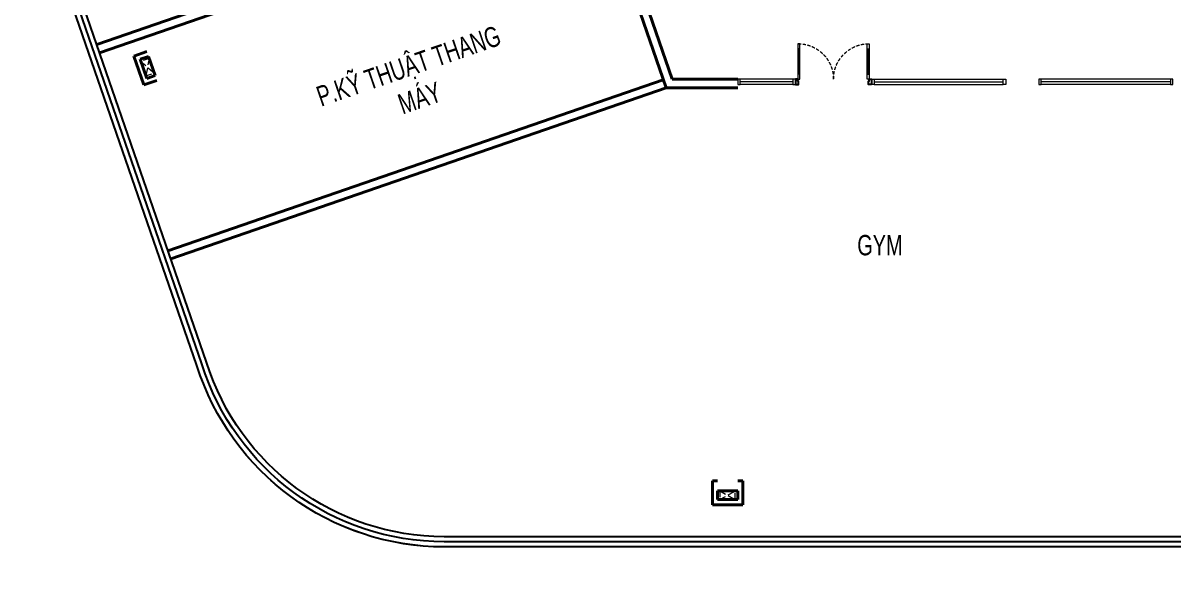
# Model space of a CAD drawing. Header units: millimetres. Extents: x -361611864 to 361244677, y -284134798 to 284403648.
# Drawn here: x -59392 to -36757, y 5957 to 16777 of the extents above; entities that cross this region are included whole.
import ezdxf
from ezdxf.xclip import XClip

# ---------------------------------------------------------------- set-up
doc = ezdxf.new("R2010")
doc.units = ezdxf.units.MM
doc.header["$MEASUREMENT"] = 0
doc.header["$XCLIPFRAME"] = 0
doc.linetypes.add('HIDDEN', pattern=[0.375, 0.25, -0.125])
doc.linetypes.add('HIDDEN2', pattern=[0.1875, 0.125, -0.0625])
doc.layers.add('A-COLUMN UPDATE', color=7, linetype='Continuous', true_color=0xff1f1f)
for name, color, linetype in [('A-GLAZ', 135, 'Continuous'), ('KTV-KT-CUA DI', 5, 'Continuous'), ('Xref_ST_MBDV Cot vach 30.7.2022$0$KT-Text', 7, 'Continuous')]:
    doc.layers.add(name, color=color, linetype=linetype)
for name, color, linetype, lineweight in [('AUDIT_I_220808132811-11', 7, 'Continuous', 9), ('KT-Kich thuoc', 159, 'Continuous', 18), ('KT-lomo nuoc', 3, 'HIDDEN', 5), ('KT-Net cat', 1, 'Continuous', 40), ('KT-Net cua', 87, 'Continuous', 9), ('Xref_ST_MBDV Cot vach 30.7.2022$0$Xref_ST_MBDV Cot vach 30.7.2022|Xref_ST_MBDV Cot vach 30.7.2022|Xref_ST_MBDV Cot vach 30.7.2022|Xref_ST_MBDV Cot vach 30.7.2022|00_duong_QH', 7, 'Continuous', 9)]:
    doc.layers.add(name, color=color, linetype=linetype, lineweight=lineweight)
doc.styles.add('Xref_ST_MBDV Cot vach 30.7.2022$0$Arial', font='arial.ttf', dxfattribs={"width": 0.7})

# ---------------------------------------------------------------- blocks, each defined once
blk = doc.blocks.new('*U210')
for p, q in [((-1410, -100), (-1450, -100)), ((-90, -100), (-50, -100)), ((-1410, -600), (-1450, -600)), ((-90, -600), (-50, -600))]:
    blk.add_line(p, q)
at = {"color": 251}
for p, q in [((-1430, -100), (-1430, -600)), ((-70, -100), (-70, -600))]:
    blk.add_line(p, q, dxfattribs=at)
for points in [[(-1450, 0), (-1410, 0), (-1410, -700), (-1450, -700)], [(-50, 0), (-90, 0), (-90, -700), (-50, -700)]]:
    blk.add_lwpolyline(points, close=True)
at = {"color": 251, "linetype": 'HIDDEN2', "ltscale": 500}
for centre, start, end in [((-1450, 0), 270, 0), ((-50, 0), 180, 270)]:
    blk.add_arc(centre, 700, start, end, dxfattribs=at)
at = {"layer": 'KTV-KT-CUA DI'}
for points in [[(-1500, 100), (-1440, 100), (-1440, 40), (-1450, 40), (-1450, 0), (-1500, 0)], [(0, 100), (-60, 100), (-60, 40), (-50, 40), (-50, 0), (0, 0)]]:
    blk.add_lwpolyline(points, close=True, dxfattribs=at)
blk = doc.blocks.new('*U316')
at = {"color": 8}
for p, q in [((50, 100), (1084, 100)), ((50, 0), (1084, 0))]:
    blk.add_line(p, q, dxfattribs=at)
blk.add_line((50, 50), (1084, 50))
for points in [[(0, 0), (50, 0), (50, 100), (0, 100)], [(1084, 0), (1134, 0), (1134, 100), (1084, 100)]]:
    blk.add_lwpolyline(points, close=True)
blk = doc.blocks.new('l5 boundary')
at = {"layer": 'A-GLAZ', "elevation": 0}
blk.add_lwpolyline([(12675935, 1069203, -0.114033), (12687755, 1070668), (12702814, 1066317, -0.260467), (12705605, 1063842), (12711075, 1048030, 0.290863), (12714939, 1045359), (12744586, 1045359, -0.265528), (12747426, 1043237), (12750790, 1027631, -0.451371), (12745789, 1021759), (12700652, 1021759, -0.326781), (12695787, 1025328), (12691281, 1038349, 0.327702), (12675772, 1044606), (12658116, 1038514, -0.133076), (12655306, 1038632), (12654134, 1039088, -0.183721), (12652347, 1040641), (12647876, 1048143, -0.022157), (12644459, 1053899, -0.462092), (12646535, 1059064), (12675935, 1069203)], format="xyb", dxfattribs=at)
for points in [[(12675968, 1069109, -0.113956), (12687736, 1070569), (12702789, 1066220, -0.260691), (12705510, 1063809), (12710982, 1047994, 0.291185), (12714938, 1045259), (12744580, 1045259, -0.264299), (12747330, 1043206), (12750692, 1027613, -0.451113), (12745788, 1021859), (12700652, 1021859, -0.326852), (12695882, 1025360), (12691372, 1038392, 0.327998), (12675743, 1044701), (12658089, 1038611, -0.132658), (12655339, 1038726), (12654169, 1039182, -0.183978), (12652434, 1040690), (12647961, 1048196, -0.022163), (12644547, 1053946, -0.462097), (12646567, 1058970)], [(12676002, 1069015, -0.113879), (12687717, 1070471), (12702765, 1066123, -0.260924), (12705416, 1063777), (12710888, 1047958, 0.291495), (12714936, 1045159), (12744574, 1045159, -0.263018), (12747234, 1043175), (12750593, 1027596, -0.450846), (12745787, 1021959), (12700652, 1021959, -0.326925), (12695977, 1025391), (12691463, 1038435, 0.328292), (12675714, 1044797), (12658062, 1038707, -0.132227), (12655372, 1038821), (12654204, 1039275, -0.184247), (12652521, 1040739), (12648046, 1048249, -0.022168), (12644635, 1053992, -0.462102), (12646600, 1058875)]]:
    blk.add_lwpolyline(points, format="xyb", close=True, dxfattribs=at)
blk = doc.blocks.new('*U315')
at = {"color": 8}
for p, q in [((50, 100), (2592, 100)), ((50, 0), (2592, 0))]:
    blk.add_line(p, q, dxfattribs=at)
blk.add_line((50, 50), (2592, 50))
for points in [[(0, 0), (50, 0), (50, 100), (0, 100)], [(2592, 0), (2642, 0), (2642, 100), (2592, 100)]]:
    blk.add_lwpolyline(points, close=True)
blk = doc.blocks.new('*U310')
at = {"layer": 'KT-lomo nuoc', "ltscale": 500}
for p, q in [((295, 57), (32, -167)), ((327, -110), (0, 0))]:
    blk.add_line(p, q, dxfattribs=at)
blk.add_lwpolyline([(295, 57), (327, -110), (32, -167), (0, 0)], close=True, dxfattribs=at)
blk = doc.blocks.new('*U303')
at = {"layer": 'KT-lomo nuoc', "ltscale": 500}
for p, q in [((211, 273), (0, 0)), ((43, 297), (168, -24))]:
    blk.add_line(p, q, dxfattribs=at)
blk.add_lwpolyline([(43, 297), (211, 273), (168, -24), (0, 0)], close=True, dxfattribs=at)
blk = doc.blocks.new('CTN TN T39')
at = {"layer": 'KT-Net cat'}
for p, q in [((-53034, -10855, 0), (-53289, -10943, 0)), ((-53093, -11510, 0), (-53289, -10943, 0)), ((-53001, -10950, 0), (-53162, -11005, 0)), ((-53162, -11005, 0), (-53031, -11383, 0)), ((-52871, -11328, 0), (-53001, -10950, 0)), ((-52838, -11422, 0), (-53093, -11510, 0)), ((-52871, -11328, 0), (-53031, -11383, 0)), ((-41900, -19300, 0), (-41900, -19770, 0)), ((-41900, -19300, 0), (-41801, -19300, 0)), ((-41401, -19300, 0), (-41300, -19300, 0)), ((-41300, -19300, 0), (-41300, -19770, 0)), ((-41800, -19670, 0), (-41800, -19500, 0)), ((-41800, -19500, 0), (-41400, -19500, 0)), ((-41800, -19670, 0), (-41400, -19670, 0)), ((-41400, -19670, 0), (-41400, -19500, 0)), ((-41300, -19770, 0), (-41900, -19770, 0))]:
    blk.add_line(p, q, dxfattribs=at)
at = {"layer": 'KT-lomo nuoc', "linetype": 'HIDDEN', "xscale": -0.9999999999999997, "rotation": 10.8976534755902}
for name, p in [('*U303', (-52889, -11276, 0)), ('*U310', (-41451, -19500, 0))]:
    blk.add_blockref(name, p, dxfattribs=at)

msp = doc.modelspace()

# ---------------------------------------------------------------- linework, layer by layer
at = {"layer": 'AUDIT_I_220808132811-11', "elevation": 0}
msp.add_lwpolyline([(-70845.1, 31089.8, 0.2042795), (-70778.8, 31210.9), (-70555, 32240.8, -0.2754116), (-69827.2, 33041.3), (-65414.8, 34559.2, -0.4141945), (-64253.7, 33994.6), (-55924.5, 9903.9, 0.3197537), (-51104.5, 6470.4), (-5967.1, 6470.4, 0.3653099), (-1001.1, 10781.1)], format="xyb", dxfattribs=at)
at = {"layer": 'KT-Net cat'}
for p, q in [((-47539.3, 18355.6, 0), (-46612.2, 15670.4, 0)), ((-47700, 18300.1, 0), (-46733.4, 15500.4, 0)), ((-46612.2, 15670.4, 0), (-45323.1, 15670.4, 0)), ((-46733.4, 15500.4, 0), (-45323.1, 15500.4, 0))]:
    msp.add_line(p, q, dxfattribs=at)
for points in [[(-49446.7, 19283.9), (-57938.9, 16352)], [(-49391.2, 19123.3), (-57883.3, 16191.3)]]:
    msp.add_lwpolyline(points, dxfattribs=at)
at = {"layer": 'KT-Net cat', "elevation": 0}
for points in [[(-46788.8, 15661.1), (-56538.3, 12295.1)], [(-46733.4, 15500.4), (-56482.7, 12134.5)], [(-55702.6, 12583.7), (-55702.6, 12583.7)]]:
    msp.add_lwpolyline(points, dxfattribs=at)
at = {"layer": 'Xref_ST_MBDV Cot vach 30.7.2022$0$Xref_ST_MBDV Cot vach 30.7.2022|Xref_ST_MBDV Cot vach 30.7.2022|Xref_ST_MBDV Cot vach 30.7.2022|Xref_ST_MBDV Cot vach 30.7.2022|00_duong_QH', "elevation": 0}
msp.add_lwpolyline([(-70845.1, 31089.8, 0.2042795), (-70778.8, 31210.9), (-70555, 32240.8, -0.2754116), (-69827.2, 33041.3), (-65414.8, 34559.2, -0.4141945), (-64253.7, 33994.6), (-55924.5, 9903.9, 0.3197537), (-51104.5, 6470.4), (-5967.1, 6470.4, 0.3653099), (-1001.1, 10781.1)], format="xyb", dxfattribs=at)

# ---------------------------------------------------------------- block references
at = {"layer": 'A-COLUMN UPDATE'}
ref = msp.add_blockref('l5 boundary', (-12751756.2, -1015288.9, 0), dxfattribs=at)
XClip(ref).set_block_clipping_path([(12617922.6520303302, 999473.9989193338), (12765146.6520303302, 1080853.421006578)])
at = {"layer": 'KT-Kich thuoc', "color": 2}
msp.add_blockref('CTN TN T39', (-3922.5, 27070.4, 0), dxfattribs=at)
at = {"layer": 'KT-Net cua', "extrusion": (7.01968e-14, -2.19555e-13, -1), "zscale": -1, "rotation": 180.0000000000094}
msp.add_blockref('*U210', (42689.2, 15670.4, 0), dxfattribs=at)
at = {"layer": 'KT-Net cua'}
for name, p, rotation in [('*U316', (-44189.2, 15670.4, 0), 180), ('*U315', (-36756.9, 15670.4, 0), 180.0000000000176)]:
    msp.add_blockref(name, p, dxfattribs=dict(at, rotation=rotation))
at = {"layer": 'KT-Net cua', "xscale": -1, "rotation": 180}
msp.add_blockref('*U315', (-42689.2, 15670.4, 0), dxfattribs=at)

# ---------------------------------------------------------------- texts
at = {"layer": 'Xref_ST_MBDV Cot vach 30.7.2022$0$KT-Text', "insert": (-51867.5, 16122.5), "char_height": 400, "width": 4296.111, "attachment_point": 2, "rotation": 19, "style": 'Xref_ST_MBDV Cot vach 30.7.2022$0$Arial'}
msp.add_mtext('P.KỸ THUẬT THANG MÁY', dxfattribs=at)
at = {"layer": 'Xref_ST_MBDV Cot vach 30.7.2022$0$KT-Text', "insert": (-42526, 12607, 0), "char_height": 400, "width": 4296.111, "attachment_point": 2, "style": 'Xref_ST_MBDV Cot vach 30.7.2022$0$Arial'}
msp.add_mtext('GYM', dxfattribs=at)

doc.saveas('drawing.dxf')
